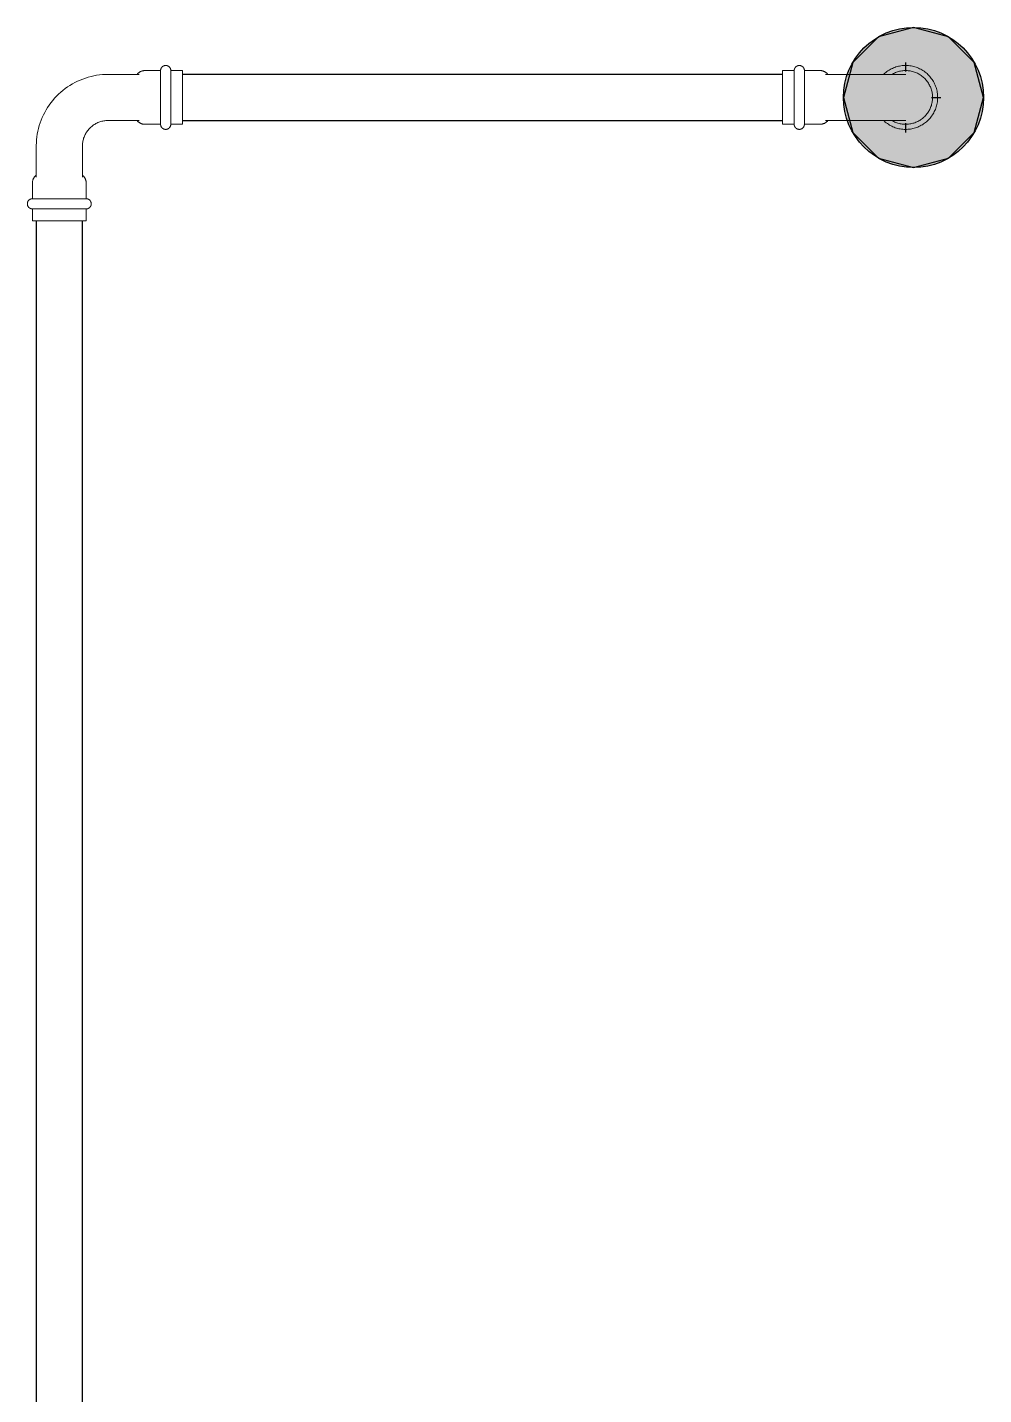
# Model space of a CAD drawing. Header units: inches. Extents: x -3327 to -1, y 8 to 1328.
# Drawn here: x -3142.79 to -3115.5, y 1004.98 to 1044 of the extents above; entities that cross this region are included whole.
import ezdxf

# ---------------------------------------------------------------- set-up
doc = ezdxf.new("R2010")
doc.units = ezdxf.units.IN
doc.header["$MEASUREMENT"] = 0
doc.layers.add('P-PIPE', color=3, linetype='Continuous', lineweight=9)
doc.layers.add('X - REF - FP', color=7, linetype='Continuous', true_color=0xb90000)

# ---------------------------------------------------------------- blocks, each defined once
blk = doc.blocks.new('Victaulic-VicPress316-Elbow 90-45deg Style P568_P571 - Standard-523083-SECOND LEVEL')
at = {"layer": 'P-PIPE'}
for p, q in [((-3178.283, 1233.462), (-3178.283, 1232.568)), ((-3176.968, 1232.571), (-3176.968, 1233.462)), ((-3178.392, 1232.416), (-3178.392, 1231.964)), ((-3176.859, 1231.964), (-3176.859, 1232.416)), ((-3177.625, 1231.964), (-3178.392, 1231.964)), ((-3178.392, 1231.673), (-3178.392, 1231.335)), ((-3177.625, 1231.673), (-3178.392, 1231.673)), ((-3176.859, 1231.964), (-3177.625, 1231.964)), ((-3176.859, 1231.673), (-3177.625, 1231.673)), ((-3176.859, 1231.335), (-3176.859, 1231.673)), ((-3178.392, 1231.335), (-3177.625, 1231.335)), ((-3177.625, 1231.335), (-3176.859, 1231.335))]:
    blk.add_line(p, q, dxfattribs=at)
at = {"layer": 'P-PIPE', "flags": 128}
for points in [[(-3177.625, 1235.767), (-3177.661, 1235.766), (-3177.698, 1235.764), (-3177.734, 1235.76), (-3177.77, 1235.755), (-3177.806, 1235.749), (-3177.842, 1235.741), (-3177.877, 1235.731), (-3177.912, 1235.721), (-3177.946, 1235.708), (-3177.98, 1235.695), (-3178.013, 1235.68), (-3178.046, 1235.664), (-3178.078, 1235.646), (-3178.109, 1235.628), (-3178.14, 1235.608), (-3178.17, 1235.586), (-3178.198, 1235.564), (-3178.226, 1235.54), (-3178.253, 1235.516), (-3178.279, 1235.49), (-3178.304, 1235.464), (-3178.328, 1235.436), (-3178.351, 1235.407), (-3178.372, 1235.378), (-3178.392, 1235.348), (-3178.412, 1235.317), (-3178.429, 1235.285), (-3178.446, 1235.252), (-3178.461, 1235.219), (-3178.475, 1235.185), (-3178.488, 1235.151), (-3178.499, 1235.116), (-3178.508, 1235.081), (-3178.517, 1235.046), (-3178.524, 1235.01), (-3178.529, 1234.974), (-3178.533, 1234.938), (-3178.536, 1234.901), (-3178.537, 1234.865), (-3178.537, 1234.828), (-3178.535, 1234.792), (-3178.532, 1234.755), (-3178.527, 1234.719), (-3178.521, 1234.683), (-3178.513, 1234.648), (-3178.504, 1234.612), (-3178.494, 1234.577), (-3178.482, 1234.543), (-3178.469, 1234.509), (-3178.454, 1234.475), (-3178.438, 1234.442), (-3178.421, 1234.41), (-3178.403, 1234.379), (-3178.383, 1234.348), (-3178.362, 1234.318), (-3178.34, 1234.289), (-3178.317, 1234.261), (-3178.293, 1234.234)], [(-3177.625, 1235.621), (-3177.656, 1235.621), (-3177.686, 1235.619), (-3177.717, 1235.616), (-3177.747, 1235.612), (-3177.777, 1235.606), (-3177.807, 1235.599), (-3177.837, 1235.591), (-3177.866, 1235.582), (-3177.895, 1235.572), (-3177.924, 1235.561), (-3177.951, 1235.548), (-3177.979, 1235.535), (-3178.006, 1235.52), (-3178.032, 1235.504), (-3178.058, 1235.487), (-3178.083, 1235.47), (-3178.107, 1235.451), (-3178.13, 1235.431), (-3178.153, 1235.41), (-3178.175, 1235.389), (-3178.196, 1235.366), (-3178.216, 1235.343), (-3178.235, 1235.319), (-3178.253, 1235.294), (-3178.27, 1235.269), (-3178.286, 1235.243), (-3178.301, 1235.216), (-3178.315, 1235.189), (-3178.328, 1235.161), (-3178.339, 1235.133), (-3178.35, 1235.104), (-3178.359, 1235.075), (-3178.368, 1235.045), (-3178.375, 1235.015), (-3178.38, 1234.985), (-3178.385, 1234.955), (-3178.388, 1234.924), (-3178.391, 1234.894), (-3178.391, 1234.863), (-3178.391, 1234.832), (-3178.39, 1234.802), (-3178.387, 1234.771), (-3178.383, 1234.741), (-3178.378, 1234.711), (-3178.371, 1234.681), (-3178.364, 1234.651), (-3178.355, 1234.622), (-3178.345, 1234.593), (-3178.334, 1234.564), (-3178.322, 1234.536), (-3178.309, 1234.508), (-3178.294, 1234.481), (-3178.283, 1234.461)], [(-3176.968, 1234.223), (-3176.946, 1234.246), (-3176.922, 1234.274), (-3176.899, 1234.302), (-3176.878, 1234.332), (-3176.858, 1234.362), (-3176.838, 1234.393), (-3176.821, 1234.425), (-3176.804, 1234.458), (-3176.789, 1234.491), (-3176.775, 1234.524), (-3176.762, 1234.559), (-3176.751, 1234.593), (-3176.742, 1234.629), (-3176.733, 1234.664), (-3176.726, 1234.7), (-3176.721, 1234.736), (-3176.717, 1234.772), (-3176.714, 1234.809), (-3176.713, 1234.845), (-3176.713, 1234.881), (-3176.715, 1234.918), (-3176.718, 1234.954), (-3176.723, 1234.99), (-3176.729, 1235.026), (-3176.737, 1235.062), (-3176.746, 1235.097), (-3176.756, 1235.132), (-3176.768, 1235.167), (-3176.781, 1235.201), (-3176.796, 1235.234), (-3176.812, 1235.267), (-3176.829, 1235.299), (-3176.847, 1235.331), (-3176.867, 1235.362), (-3176.888, 1235.392), (-3176.91, 1235.421), (-3176.933, 1235.449), (-3176.957, 1235.476), (-3176.983, 1235.502), (-3177.009, 1235.527), (-3177.036, 1235.551), (-3177.065, 1235.574), (-3177.094, 1235.596), (-3177.124, 1235.617), (-3177.155, 1235.636), (-3177.187, 1235.655), (-3177.219, 1235.671), (-3177.252, 1235.687), (-3177.285, 1235.701), (-3177.32, 1235.714), (-3177.354, 1235.726), (-3177.389, 1235.736), (-3177.425, 1235.745), (-3177.46, 1235.752), (-3177.496, 1235.758), (-3177.533, 1235.762), (-3177.569, 1235.765), (-3177.605, 1235.767), (-3177.625, 1235.767)], [(-3176.964, 1234.467), (-3176.949, 1234.494), (-3176.935, 1234.521), (-3176.922, 1234.549), (-3176.911, 1234.577), (-3176.9, 1234.606), (-3176.891, 1234.635), (-3176.882, 1234.665), (-3176.875, 1234.694), (-3176.87, 1234.725), (-3176.865, 1234.755), (-3176.862, 1234.785), (-3176.859, 1234.816), (-3176.859, 1234.847), (-3176.859, 1234.877), (-3176.86, 1234.908), (-3176.863, 1234.938), (-3176.867, 1234.969), (-3176.872, 1234.999), (-3176.879, 1235.029), (-3176.886, 1235.059), (-3176.895, 1235.088), (-3176.905, 1235.117), (-3176.916, 1235.146), (-3176.928, 1235.174), (-3176.941, 1235.201), (-3176.956, 1235.229), (-3176.971, 1235.255), (-3176.988, 1235.281), (-3177.005, 1235.306), (-3177.024, 1235.33), (-3177.043, 1235.354), (-3177.064, 1235.377), (-3177.085, 1235.399), (-3177.107, 1235.42), (-3177.13, 1235.44), (-3177.154, 1235.46), (-3177.179, 1235.478), (-3177.204, 1235.495), (-3177.23, 1235.512), (-3177.256, 1235.527), (-3177.284, 1235.541), (-3177.311, 1235.554), (-3177.34, 1235.566), (-3177.368, 1235.577), (-3177.397, 1235.587), (-3177.427, 1235.595), (-3177.457, 1235.603), (-3177.487, 1235.609), (-3177.517, 1235.614), (-3177.547, 1235.617), (-3177.578, 1235.62), (-3177.608, 1235.621), (-3177.625, 1235.621)], [(-3178.283, 1234.855), (-3178.283, 1234.854), (-3178.283, 1234.85), (-3178.283, 1234.845), (-3178.283, 1234.837), (-3178.283, 1234.827), (-3178.283, 1234.815), (-3178.283, 1234.801), (-3178.283, 1234.784), (-3178.283, 1234.766), (-3178.283, 1234.745), (-3178.283, 1234.722), (-3178.283, 1234.697), (-3178.283, 1234.671), (-3178.283, 1234.642), (-3178.283, 1234.612), (-3178.283, 1234.579), (-3178.283, 1234.545), (-3178.283, 1234.509), (-3178.283, 1234.472), (-3178.283, 1234.432), (-3178.283, 1234.392), (-3178.283, 1234.349), (-3178.283, 1234.306), (-3178.283, 1234.261), (-3178.283, 1234.214), (-3178.283, 1234.167), (-3178.283, 1234.118), (-3178.283, 1234.069), (-3178.283, 1234.018), (-3178.283, 1233.967), (-3178.283, 1233.914), (-3178.283, 1233.861), (-3178.283, 1233.808), (-3178.283, 1233.753), (-3178.283, 1233.699), (-3178.283, 1233.644), (-3178.283, 1233.588), (-3178.283, 1233.533), (-3178.283, 1233.477), (-3178.283, 1233.462)], [(-3176.968, 1233.462), (-3176.968, 1233.518), (-3176.968, 1233.573), (-3176.968, 1233.629), (-3176.968, 1233.684), (-3176.968, 1233.739), (-3176.968, 1233.793), (-3176.968, 1233.847), (-3176.968, 1233.9), (-3176.968, 1233.953), (-3176.968, 1234.004), (-3176.968, 1234.055), (-3176.968, 1234.105), (-3176.968, 1234.154), (-3176.968, 1234.202), (-3176.968, 1234.248), (-3176.968, 1234.294), (-3176.968, 1234.338), (-3176.968, 1234.38), (-3176.968, 1234.422), (-3176.968, 1234.461), (-3176.968, 1234.499), (-3176.968, 1234.535), (-3176.968, 1234.57), (-3176.968, 1234.603), (-3176.968, 1234.634), (-3176.968, 1234.663), (-3176.968, 1234.69), (-3176.968, 1234.716), (-3176.968, 1234.739), (-3176.968, 1234.76), (-3176.968, 1234.779), (-3176.968, 1234.796), (-3176.968, 1234.811), (-3176.968, 1234.824), (-3176.968, 1234.835), (-3176.968, 1234.843), (-3176.968, 1234.849), (-3176.968, 1234.853), (-3176.968, 1234.855), (-3176.968, 1234.855)], [(-3178.392, 1232.416), (-3178.391, 1232.427), (-3178.391, 1232.438), (-3178.39, 1232.448), (-3178.388, 1232.459), (-3178.386, 1232.47), (-3178.384, 1232.481), (-3178.381, 1232.491), (-3178.378, 1232.502), (-3178.374, 1232.512), (-3178.37, 1232.522), (-3178.366, 1232.532), (-3178.361, 1232.542), (-3178.355, 1232.551), (-3178.35, 1232.561), (-3178.344, 1232.57), (-3178.338, 1232.579), (-3178.331, 1232.587), (-3178.324, 1232.596), (-3178.317, 1232.604), (-3178.309, 1232.611), (-3178.301, 1232.619), (-3178.293, 1232.626), (-3178.284, 1232.633), (-3178.283, 1232.634)], [(-3176.968, 1232.634), (-3176.959, 1232.627), (-3176.951, 1232.62), (-3176.943, 1232.613), (-3176.935, 1232.605), (-3176.927, 1232.597), (-3176.92, 1232.589), (-3176.914, 1232.58), (-3176.907, 1232.571), (-3176.901, 1232.562), (-3176.896, 1232.553), (-3176.89, 1232.543), (-3176.885, 1232.534), (-3176.881, 1232.524), (-3176.877, 1232.514), (-3176.873, 1232.503), (-3176.87, 1232.493), (-3176.867, 1232.483), (-3176.864, 1232.472), (-3176.862, 1232.461), (-3176.861, 1232.45), (-3176.86, 1232.44), (-3176.859, 1232.429), (-3176.859, 1232.418), (-3176.859, 1232.416)], [(-3178.392, 1231.673), (-3178.397, 1231.673), (-3178.403, 1231.674), (-3178.409, 1231.674), (-3178.415, 1231.675), (-3178.42, 1231.676), (-3178.426, 1231.678), (-3178.432, 1231.679), (-3178.437, 1231.681), (-3178.443, 1231.683), (-3178.448, 1231.685), (-3178.453, 1231.687), (-3178.459, 1231.69), (-3178.464, 1231.693), (-3178.469, 1231.696), (-3178.474, 1231.699), (-3178.478, 1231.702), (-3178.483, 1231.706), (-3178.487, 1231.709), (-3178.492, 1231.713), (-3178.496, 1231.717), (-3178.5, 1231.722), (-3178.504, 1231.726), (-3178.507, 1231.731), (-3178.511, 1231.735), (-3178.514, 1231.74), (-3178.517, 1231.745), (-3178.52, 1231.75), (-3178.522, 1231.755), (-3178.525, 1231.761), (-3178.527, 1231.766), (-3178.529, 1231.772), (-3178.531, 1231.777), (-3178.532, 1231.783), (-3178.534, 1231.788), (-3178.535, 1231.794), (-3178.536, 1231.8), (-3178.536, 1231.806), (-3178.537, 1231.811), (-3178.537, 1231.817), (-3178.537, 1231.823), (-3178.537, 1231.829), (-3178.536, 1231.835), (-3178.535, 1231.84), (-3178.534, 1231.846), (-3178.533, 1231.852), (-3178.532, 1231.858), (-3178.53, 1231.863), (-3178.528, 1231.869), (-3178.526, 1231.874), (-3178.524, 1231.879), (-3178.521, 1231.885), (-3178.519, 1231.89), (-3178.516, 1231.895), (-3178.512, 1231.9), (-3178.509, 1231.904), (-3178.506, 1231.909), (-3178.502, 1231.914), (-3178.498, 1231.918), (-3178.494, 1231.922), (-3178.49, 1231.926), (-3178.485, 1231.93), (-3178.481, 1231.934), (-3178.476, 1231.937), (-3178.471, 1231.94), (-3178.467, 1231.944), (-3178.461, 1231.946), (-3178.456, 1231.949), (-3178.451, 1231.952), (-3178.446, 1231.954), (-3178.44, 1231.956), (-3178.435, 1231.958), (-3178.429, 1231.959), (-3178.423, 1231.961), (-3178.418, 1231.962), (-3178.412, 1231.963), (-3178.406, 1231.964), (-3178.4, 1231.964), (-3178.395, 1231.964), (-3178.392, 1231.964)], [(-3177.625, 1231.964), (-3177.656, 1231.964), (-3177.686, 1231.964), (-3177.717, 1231.964), (-3177.747, 1231.964), (-3177.777, 1231.964), (-3177.807, 1231.964), (-3177.837, 1231.964), (-3177.866, 1231.964), (-3177.895, 1231.964), (-3177.924, 1231.964), (-3177.951, 1231.964), (-3177.979, 1231.964), (-3178.006, 1231.964), (-3178.032, 1231.964), (-3178.058, 1231.964), (-3178.083, 1231.964), (-3178.107, 1231.964), (-3178.13, 1231.964), (-3178.153, 1231.964), (-3178.175, 1231.964), (-3178.196, 1231.964), (-3178.216, 1231.964), (-3178.235, 1231.964), (-3178.253, 1231.964), (-3178.27, 1231.964), (-3178.286, 1231.964), (-3178.301, 1231.964), (-3178.315, 1231.964), (-3178.328, 1231.964), (-3178.339, 1231.964), (-3178.35, 1231.964), (-3178.359, 1231.964), (-3178.368, 1231.964), (-3178.375, 1231.964), (-3178.38, 1231.964), (-3178.385, 1231.964), (-3178.388, 1231.964), (-3178.391, 1231.964), (-3178.391, 1231.964), (-3178.392, 1231.964)], [(-3178.392, 1231.964), (-3178.391, 1231.964), (-3178.389, 1231.964), (-3178.386, 1231.964), (-3178.382, 1231.964), (-3178.376, 1231.964), (-3178.37, 1231.964), (-3178.362, 1231.964), (-3178.353, 1231.964)], [(-3178.35, 1231.673), (-3178.359, 1231.673), (-3178.368, 1231.673), (-3178.375, 1231.673), (-3178.38, 1231.673), (-3178.385, 1231.673), (-3178.388, 1231.673), (-3178.391, 1231.673), (-3178.391, 1231.673), (-3178.392, 1231.673)], [(-3178.392, 1231.673), (-3178.391, 1231.673), (-3178.389, 1231.673), (-3178.386, 1231.673), (-3178.382, 1231.673), (-3178.376, 1231.673), (-3178.37, 1231.673), (-3178.362, 1231.673), (-3178.353, 1231.673), (-3178.342, 1231.673), (-3178.331, 1231.673), (-3178.319, 1231.673), (-3178.305, 1231.673), (-3178.29, 1231.673), (-3178.274, 1231.673), (-3178.258, 1231.673), (-3178.24, 1231.673), (-3178.221, 1231.673), (-3178.201, 1231.673), (-3178.181, 1231.673), (-3178.159, 1231.673), (-3178.137, 1231.673), (-3178.113, 1231.673), (-3178.089, 1231.673), (-3178.065, 1231.673), (-3178.039, 1231.673), (-3178.013, 1231.673), (-3177.986, 1231.673), (-3177.959, 1231.673), (-3177.931, 1231.673), (-3177.903, 1231.673), (-3177.874, 1231.673), (-3177.845, 1231.673), (-3177.815, 1231.673), (-3177.785, 1231.673), (-3177.755, 1231.673), (-3177.725, 1231.673), (-3177.695, 1231.673), (-3177.664, 1231.673), (-3177.633, 1231.673), (-3177.625, 1231.673)], [(-3176.859, 1231.964), (-3176.859, 1231.964), (-3176.861, 1231.964), (-3176.864, 1231.964), (-3176.868, 1231.964), (-3176.874, 1231.964), (-3176.88, 1231.964), (-3176.888, 1231.964), (-3176.897, 1231.964), (-3176.908, 1231.964), (-3176.919, 1231.964), (-3176.932, 1231.964), (-3176.945, 1231.964), (-3176.96, 1231.964), (-3176.976, 1231.964), (-3176.992, 1231.964), (-3177.01, 1231.964), (-3177.029, 1231.964), (-3177.049, 1231.964), (-3177.069, 1231.964), (-3177.091, 1231.964), (-3177.113, 1231.964), (-3177.137, 1231.964), (-3177.161, 1231.964), (-3177.185, 1231.964), (-3177.211, 1231.964), (-3177.237, 1231.964), (-3177.264, 1231.964), (-3177.291, 1231.964), (-3177.319, 1231.964), (-3177.347, 1231.964), (-3177.376, 1231.964), (-3177.405, 1231.964), (-3177.435, 1231.964), (-3177.465, 1231.964), (-3177.495, 1231.964), (-3177.525, 1231.964), (-3177.556, 1231.964), (-3177.586, 1231.964), (-3177.617, 1231.964), (-3177.625, 1231.964)], [(-3177.625, 1231.673), (-3177.594, 1231.673), (-3177.564, 1231.673), (-3177.533, 1231.673), (-3177.503, 1231.673), (-3177.473, 1231.673), (-3177.443, 1231.673), (-3177.413, 1231.673), (-3177.384, 1231.673), (-3177.355, 1231.673), (-3177.327, 1231.673), (-3177.299, 1231.673), (-3177.271, 1231.673), (-3177.244, 1231.673), (-3177.218, 1231.673), (-3177.192, 1231.673), (-3177.167, 1231.673), (-3177.143, 1231.673), (-3177.12, 1231.673), (-3177.097, 1231.673), (-3177.075, 1231.673), (-3177.054, 1231.673), (-3177.034, 1231.673), (-3177.015, 1231.673), (-3176.997, 1231.673), (-3176.98, 1231.673), (-3176.964, 1231.673), (-3176.949, 1231.673), (-3176.935, 1231.673), (-3176.922, 1231.673), (-3176.911, 1231.673), (-3176.9, 1231.673), (-3176.891, 1231.673), (-3176.882, 1231.673), (-3176.875, 1231.673), (-3176.87, 1231.673), (-3176.865, 1231.673), (-3176.862, 1231.673), (-3176.859, 1231.673), (-3176.859, 1231.673), (-3176.859, 1231.673)], [(-3176.9, 1231.964), (-3176.891, 1231.964), (-3176.882, 1231.964), (-3176.875, 1231.964), (-3176.87, 1231.964), (-3176.865, 1231.964), (-3176.862, 1231.964), (-3176.859, 1231.964), (-3176.859, 1231.964), (-3176.859, 1231.964)], [(-3176.859, 1231.673), (-3176.859, 1231.673), (-3176.861, 1231.673), (-3176.864, 1231.673), (-3176.868, 1231.673), (-3176.874, 1231.673), (-3176.88, 1231.673), (-3176.888, 1231.673), (-3176.897, 1231.673)], [(-3176.859, 1231.964), (-3176.853, 1231.964), (-3176.847, 1231.964), (-3176.841, 1231.963), (-3176.835, 1231.962), (-3176.83, 1231.961), (-3176.824, 1231.96), (-3176.818, 1231.959), (-3176.813, 1231.957), (-3176.807, 1231.955), (-3176.802, 1231.953), (-3176.797, 1231.95), (-3176.791, 1231.948), (-3176.786, 1231.945), (-3176.781, 1231.942), (-3176.776, 1231.939), (-3176.772, 1231.936), (-3176.767, 1231.932), (-3176.763, 1231.928), (-3176.758, 1231.924), (-3176.754, 1231.92), (-3176.75, 1231.916), (-3176.746, 1231.912), (-3176.743, 1231.907), (-3176.739, 1231.902), (-3176.736, 1231.897), (-3176.733, 1231.893), (-3176.73, 1231.887), (-3176.728, 1231.882), (-3176.725, 1231.877), (-3176.723, 1231.872), (-3176.721, 1231.866), (-3176.719, 1231.861), (-3176.718, 1231.855), (-3176.716, 1231.849), (-3176.715, 1231.844), (-3176.714, 1231.838), (-3176.714, 1231.832), (-3176.713, 1231.826), (-3176.713, 1231.82), (-3176.713, 1231.815), (-3176.713, 1231.809), (-3176.714, 1231.803), (-3176.715, 1231.797), (-3176.716, 1231.791), (-3176.717, 1231.786), (-3176.718, 1231.78), (-3176.72, 1231.775), (-3176.722, 1231.769), (-3176.724, 1231.764), (-3176.726, 1231.758), (-3176.729, 1231.753), (-3176.731, 1231.748), (-3176.734, 1231.743), (-3176.738, 1231.738), (-3176.741, 1231.733), (-3176.744, 1231.729), (-3176.748, 1231.724), (-3176.752, 1231.72), (-3176.756, 1231.716), (-3176.76, 1231.712), (-3176.765, 1231.708), (-3176.769, 1231.704), (-3176.774, 1231.701), (-3176.779, 1231.697), (-3176.784, 1231.694), (-3176.789, 1231.691), (-3176.794, 1231.689), (-3176.799, 1231.686), (-3176.804, 1231.684), (-3176.81, 1231.682), (-3176.815, 1231.68), (-3176.821, 1231.678), (-3176.827, 1231.677), (-3176.832, 1231.676), (-3176.838, 1231.675), (-3176.844, 1231.674), (-3176.85, 1231.674), (-3176.855, 1231.673), (-3176.859, 1231.673)]]:
    blk.add_lwpolyline(points, dxfattribs=at)
blk = doc.blocks.new('Victaulic-VicPress316-Elbow 90-45deg Style P568_P571 - Standard-V1-SECOND LEVEL')
at = {"layer": 'P-PIPE'}
for p, q in [((-0.767, 3.52), (-0.767, 3.181)), ((0.766, 3.52), (-0.767, 3.52)), ((0.766, 3.181), (0.766, 3.52)), ((-0.767, 3.181), (0.766, 3.181)), ((-0.767, 2.89), (-0.767, 2.439)), ((-0.767, 2.89), (0.766, 2.89)), ((0.766, 2.439), (0.766, 2.89)), ((-0.658, 2.278), (-0.658, 1.393)), ((0.657, 1.393), (0.657, 2.278)), ((-3.181, 0.766), (-3.52, 0.766)), ((-3.52, 0.766), (-3.52, -0.767)), ((-3.181, -0.767), (-3.181, 0.766)), ((-2.439, 0.766), (-2.89, 0.766)), ((-2.89, -0.767), (-2.89, 0.766)), ((-1.393, 0.657), (-2.278, 0.657)), ((-3.52, -0.767), (-3.181, -0.767)), ((-2.89, -0.767), (-2.439, -0.767)), ((-2.278, -0.658), (-1.393, -0.658))]:
    blk.add_line(p, q, dxfattribs=at)
at = {"layer": 'P-PIPE', "flags": 128}
for points in [[(-0.767, 2.89), (-0.772, 2.891), (-0.778, 2.891), (-0.784, 2.892), (-0.79, 2.892), (-0.795, 2.893), (-0.801, 2.895), (-0.807, 2.896), (-0.812, 2.898), (-0.818, 2.9), (-0.823, 2.902), (-0.828, 2.904), (-0.834, 2.907), (-0.839, 2.91), (-0.844, 2.913), (-0.849, 2.916), (-0.853, 2.919), (-0.858, 2.923), (-0.862, 2.927), (-0.867, 2.931), (-0.871, 2.935), (-0.875, 2.939), (-0.879, 2.943), (-0.882, 2.948), (-0.886, 2.953), (-0.889, 2.957), (-0.892, 2.962), (-0.895, 2.967), (-0.897, 2.973), (-0.9, 2.978), (-0.902, 2.983), (-0.904, 2.989), (-0.906, 2.994), (-0.907, 3), (-0.909, 3.006), (-0.91, 3.011), (-0.911, 3.017), (-0.911, 3.023), (-0.912, 3.029), (-0.912, 3.034), (-0.912, 3.04), (-0.912, 3.046), (-0.911, 3.052), (-0.91, 3.058), (-0.909, 3.063), (-0.908, 3.069), (-0.907, 3.075), (-0.905, 3.08), (-0.903, 3.086), (-0.901, 3.091), (-0.899, 3.097), (-0.896, 3.102), (-0.894, 3.107), (-0.891, 3.112), (-0.887, 3.117), (-0.884, 3.122), (-0.881, 3.126), (-0.877, 3.131), (-0.873, 3.135), (-0.869, 3.139), (-0.865, 3.143), (-0.86, 3.147), (-0.856, 3.151), (-0.851, 3.154), (-0.846, 3.158), (-0.842, 3.161), (-0.836, 3.164), (-0.831, 3.166), (-0.826, 3.169), (-0.821, 3.171), (-0.815, 3.173), (-0.81, 3.175), (-0.804, 3.177), (-0.798, 3.178), (-0.793, 3.179), (-0.787, 3.18), (-0.781, 3.181), (-0.775, 3.181), (-0.77, 3.181), (-0.767, 3.181)], [(0.766, 3.181), (0.766, 3.181), (0.764, 3.181), (0.761, 3.181), (0.757, 3.181), (0.751, 3.181), (0.745, 3.181), (0.737, 3.181), (0.728, 3.181), (0.717, 3.181), (0.706, 3.181), (0.693, 3.181), (0.68, 3.181), (0.665, 3.181), (0.649, 3.181), (0.633, 3.181), (0.615, 3.181), (0.596, 3.181), (0.576, 3.181), (0.556, 3.181), (0.534, 3.181), (0.512, 3.181), (0.488, 3.181), (0.464, 3.181), (0.44, 3.181), (0.414, 3.181), (0.388, 3.181), (0.361, 3.181), (0.334, 3.181), (0.306, 3.181), (0.278, 3.181), (0.249, 3.181), (0.22, 3.181), (0.19, 3.181), (0.16, 3.181), (0.13, 3.181), (0.1, 3.181), (0.069, 3.181), (0.039, 3.181), (0.008, 3.181), (-0.022, 3.181), (-0.053, 3.181), (-0.084, 3.181), (-0.114, 3.181), (-0.144, 3.181), (-0.174, 3.181), (-0.204, 3.181), (-0.233, 3.181), (-0.262, 3.181), (-0.291, 3.181), (-0.319, 3.181), (-0.347, 3.181), (-0.374, 3.181), (-0.4, 3.181), (-0.426, 3.181), (-0.451, 3.181), (-0.476, 3.181), (-0.499, 3.181), (-0.522, 3.181), (-0.544, 3.181), (-0.565, 3.181), (-0.585, 3.181), (-0.605, 3.181), (-0.623, 3.181), (-0.64, 3.181), (-0.657, 3.181), (-0.672, 3.181), (-0.686, 3.181), (-0.699, 3.181), (-0.711, 3.181), (-0.722, 3.181), (-0.732, 3.181), (-0.74, 3.181), (-0.748, 3.181), (-0.754, 3.181), (-0.759, 3.181), (-0.763, 3.181), (-0.765, 3.181), (-0.766, 3.181), (-0.767, 3.181)], [(-0.767, 3.181), (-0.766, 3.181), (-0.764, 3.181), (-0.761, 3.181), (-0.757, 3.181), (-0.751, 3.181), (-0.745, 3.181), (-0.737, 3.181), (-0.728, 3.181)], [(0.722, 3.181), (0.732, 3.181), (0.74, 3.181), (0.748, 3.181), (0.754, 3.181), (0.759, 3.181), (0.763, 3.181), (0.765, 3.181), (0.766, 3.181), (0.766, 3.181)], [(0.766, 3.181), (0.772, 3.181), (0.778, 3.181), (0.784, 3.18), (0.79, 3.18), (0.795, 3.179), (0.801, 3.177), (0.807, 3.176), (0.812, 3.174), (0.818, 3.172), (0.823, 3.17), (0.828, 3.168), (0.834, 3.165), (0.839, 3.162), (0.844, 3.159), (0.849, 3.156), (0.853, 3.153), (0.858, 3.149), (0.862, 3.145), (0.867, 3.141), (0.871, 3.137), (0.875, 3.133), (0.879, 3.129), (0.882, 3.124), (0.886, 3.119), (0.889, 3.115), (0.892, 3.11), (0.895, 3.105), (0.897, 3.099), (0.9, 3.094), (0.902, 3.089), (0.904, 3.083), (0.906, 3.078), (0.907, 3.072), (0.909, 3.066), (0.91, 3.061), (0.911, 3.055), (0.911, 3.049), (0.912, 3.043), (0.912, 3.038), (0.912, 3.032), (0.912, 3.026), (0.911, 3.02), (0.91, 3.014), (0.909, 3.009), (0.908, 3.003), (0.907, 2.997), (0.905, 2.992), (0.903, 2.986), (0.901, 2.981), (0.899, 2.975), (0.896, 2.97), (0.894, 2.965), (0.891, 2.96), (0.887, 2.955), (0.884, 2.95), (0.881, 2.946), (0.877, 2.941), (0.873, 2.937), (0.869, 2.933), (0.865, 2.929), (0.86, 2.925), (0.856, 2.921), (0.851, 2.918), (0.846, 2.914), (0.842, 2.911), (0.836, 2.908), (0.831, 2.906), (0.826, 2.903), (0.821, 2.901), (0.815, 2.899), (0.81, 2.897), (0.804, 2.895), (0.798, 2.894), (0.793, 2.893), (0.787, 2.892), (0.781, 2.891), (0.775, 2.891), (0.77, 2.891), (0.766, 2.89)], [(-0.767, 2.89), (-0.766, 2.89), (-0.764, 2.89), (-0.761, 2.89), (-0.757, 2.89), (-0.751, 2.89), (-0.745, 2.89), (-0.737, 2.89), (-0.728, 2.89), (-0.717, 2.89), (-0.706, 2.89), (-0.693, 2.89), (-0.68, 2.89), (-0.665, 2.89), (-0.649, 2.89), (-0.633, 2.89), (-0.615, 2.89), (-0.596, 2.89), (-0.576, 2.89), (-0.556, 2.89), (-0.534, 2.89), (-0.512, 2.89), (-0.488, 2.89), (-0.464, 2.89), (-0.44, 2.89), (-0.414, 2.89), (-0.388, 2.89), (-0.361, 2.89), (-0.334, 2.89), (-0.306, 2.89), (-0.278, 2.89), (-0.249, 2.89), (-0.22, 2.89), (-0.19, 2.89), (-0.16, 2.89), (-0.13, 2.89), (-0.1, 2.89), (-0.069, 2.89), (-0.039, 2.89), (-0.008, 2.89), (0.022, 2.89), (0.053, 2.89), (0.084, 2.89), (0.114, 2.89), (0.144, 2.89), (0.174, 2.89), (0.204, 2.89), (0.233, 2.89), (0.262, 2.89), (0.291, 2.89), (0.319, 2.89), (0.347, 2.89), (0.374, 2.89), (0.4, 2.89), (0.426, 2.89), (0.451, 2.89), (0.476, 2.89), (0.499, 2.89), (0.522, 2.89), (0.544, 2.89), (0.565, 2.89), (0.585, 2.89), (0.605, 2.89), (0.623, 2.89), (0.64, 2.89), (0.657, 2.89), (0.672, 2.89), (0.686, 2.89), (0.699, 2.89), (0.711, 2.89), (0.722, 2.89), (0.732, 2.89), (0.74, 2.89), (0.748, 2.89), (0.754, 2.89), (0.759, 2.89), (0.763, 2.89), (0.765, 2.89), (0.766, 2.89), (0.766, 2.89)], [(-0.722, 2.89), (-0.732, 2.89), (-0.74, 2.89), (-0.748, 2.89), (-0.754, 2.89), (-0.759, 2.89), (-0.763, 2.89), (-0.765, 2.89), (-0.766, 2.89), (-0.767, 2.89)], [(0.766, 2.89), (0.766, 2.89), (0.764, 2.89), (0.761, 2.89), (0.757, 2.89), (0.751, 2.89), (0.745, 2.89), (0.737, 2.89), (0.728, 2.89)], [(-0.658, 2.221), (-0.666, 2.228), (-0.674, 2.235), (-0.682, 2.242), (-0.69, 2.25), (-0.698, 2.258), (-0.705, 2.266), (-0.711, 2.275), (-0.718, 2.283), (-0.724, 2.293), (-0.729, 2.302), (-0.735, 2.311), (-0.74, 2.321), (-0.744, 2.331), (-0.748, 2.341), (-0.752, 2.351), (-0.755, 2.362), (-0.758, 2.372), (-0.761, 2.383), (-0.763, 2.394), (-0.764, 2.404), (-0.765, 2.415), (-0.766, 2.426), (-0.767, 2.437), (-0.767, 2.439)], [(0.766, 2.439), (0.766, 2.428), (0.766, 2.417), (0.765, 2.406), (0.763, 2.396), (0.761, 2.385), (0.759, 2.374), (0.756, 2.364), (0.753, 2.353), (0.749, 2.343), (0.745, 2.333), (0.741, 2.323), (0.736, 2.313), (0.73, 2.304), (0.725, 2.294), (0.719, 2.285), (0.713, 2.276), (0.706, 2.268), (0.699, 2.259), (0.692, 2.251), (0.684, 2.244), (0.676, 2.236), (0.668, 2.229), (0.659, 2.222), (0.657, 2.221)], [(-0.658, 1.393), (-0.658, 1.364), (-0.66, 1.334), (-0.663, 1.305), (-0.667, 1.276), (-0.672, 1.247), (-0.679, 1.218), (-0.686, 1.19), (-0.695, 1.162), (-0.705, 1.134), (-0.716, 1.107), (-0.728, 1.08), (-0.741, 1.053), (-0.755, 1.028), (-0.77, 1.002), (-0.786, 0.978), (-0.803, 0.954), (-0.821, 0.931), (-0.84, 0.908), (-0.86, 0.886), (-0.881, 0.865), (-0.902, 0.845), (-0.924, 0.826), (-0.947, 0.808), (-0.971, 0.79), (-0.996, 0.774), (-1.021, 0.759), (-1.046, 0.744), (-1.073, 0.731), (-1.099, 0.719), (-1.126, 0.707), (-1.154, 0.697), (-1.182, 0.688), (-1.21, 0.681), (-1.239, 0.674), (-1.268, 0.668), (-1.297, 0.664), (-1.326, 0.661), (-1.356, 0.658), (-1.385, 0.658), (-1.393, 0.657)], [(-1.393, -0.658), (-1.311, -0.656), (-1.229, -0.651), (-1.148, -0.643), (-1.066, -0.631), (-0.986, -0.617), (-0.906, -0.599), (-0.826, -0.578), (-0.748, -0.553), (-0.671, -0.526), (-0.594, -0.496), (-0.52, -0.462), (-0.446, -0.426), (-0.374, -0.386), (-0.304, -0.344), (-0.235, -0.299), (-0.168, -0.252), (-0.104, -0.201), (-0.041, -0.149), (0.02, -0.093), (0.078, -0.036), (0.134, 0.024), (0.187, 0.087), (0.238, 0.151), (0.287, 0.217), (0.332, 0.285), (0.375, 0.355), (0.415, 0.427), (0.453, 0.5), (0.487, 0.574), (0.518, 0.65), (0.546, 0.727), (0.571, 0.805), (0.593, 0.884), (0.612, 0.964), (0.628, 1.044), (0.64, 1.126), (0.649, 1.207), (0.655, 1.289), (0.657, 1.371), (0.657, 1.393)], [(-3.181, 0.766), (-3.181, 0.772), (-3.181, 0.778), (-3.18, 0.784), (-3.18, 0.79), (-3.179, 0.795), (-3.177, 0.801), (-3.176, 0.807), (-3.174, 0.812), (-3.172, 0.818), (-3.17, 0.823), (-3.168, 0.828), (-3.165, 0.834), (-3.162, 0.839), (-3.159, 0.844), (-3.156, 0.849), (-3.153, 0.853), (-3.149, 0.858), (-3.145, 0.862), (-3.141, 0.867), (-3.137, 0.871), (-3.133, 0.875), (-3.129, 0.879), (-3.124, 0.882), (-3.119, 0.886), (-3.115, 0.889), (-3.11, 0.892), (-3.105, 0.895), (-3.099, 0.897), (-3.094, 0.9), (-3.089, 0.902), (-3.083, 0.904), (-3.078, 0.906), (-3.072, 0.907), (-3.066, 0.909), (-3.061, 0.91), (-3.055, 0.911), (-3.049, 0.911), (-3.043, 0.912), (-3.038, 0.912), (-3.032, 0.912), (-3.026, 0.912), (-3.02, 0.911), (-3.014, 0.91), (-3.009, 0.909), (-3.003, 0.908), (-2.997, 0.907), (-2.992, 0.905), (-2.986, 0.903), (-2.981, 0.901), (-2.975, 0.899), (-2.97, 0.896), (-2.965, 0.894), (-2.96, 0.891), (-2.955, 0.887), (-2.95, 0.884), (-2.946, 0.881), (-2.941, 0.877), (-2.937, 0.873), (-2.933, 0.869), (-2.929, 0.865), (-2.925, 0.86), (-2.921, 0.856), (-2.918, 0.851), (-2.914, 0.846), (-2.911, 0.842), (-2.908, 0.836), (-2.906, 0.831), (-2.903, 0.826), (-2.901, 0.821), (-2.899, 0.815), (-2.897, 0.81), (-2.895, 0.804), (-2.894, 0.798), (-2.893, 0.793), (-2.892, 0.787), (-2.891, 0.781), (-2.891, 0.775), (-2.891, 0.77), (-2.89, 0.766)], [(-3.181, 0.766), (-3.181, 0.766), (-3.181, 0.764), (-3.181, 0.761), (-3.181, 0.757), (-3.181, 0.751), (-3.181, 0.745), (-3.181, 0.737), (-3.181, 0.728), (-3.181, 0.717), (-3.181, 0.706), (-3.181, 0.693), (-3.181, 0.68), (-3.181, 0.665), (-3.181, 0.649), (-3.181, 0.633), (-3.181, 0.615), (-3.181, 0.596), (-3.181, 0.576), (-3.181, 0.556), (-3.181, 0.534), (-3.181, 0.512), (-3.181, 0.488), (-3.181, 0.464), (-3.181, 0.44), (-3.181, 0.414), (-3.181, 0.388), (-3.181, 0.361), (-3.181, 0.334), (-3.181, 0.306), (-3.181, 0.278), (-3.181, 0.249), (-3.181, 0.22), (-3.181, 0.19), (-3.181, 0.16), (-3.181, 0.13), (-3.181, 0.1), (-3.181, 0.069), (-3.181, 0.039), (-3.181, 0.008), (-3.181, -0.022), (-3.181, -0.053), (-3.181, -0.084), (-3.181, -0.114), (-3.181, -0.144), (-3.181, -0.174), (-3.181, -0.204), (-3.181, -0.233), (-3.181, -0.262), (-3.181, -0.291), (-3.181, -0.319), (-3.181, -0.347), (-3.181, -0.374), (-3.181, -0.4), (-3.181, -0.426), (-3.181, -0.451), (-3.181, -0.476), (-3.181, -0.499), (-3.181, -0.522), (-3.181, -0.544), (-3.181, -0.565), (-3.181, -0.585), (-3.181, -0.605), (-3.181, -0.623), (-3.181, -0.64), (-3.181, -0.657), (-3.181, -0.672), (-3.181, -0.686), (-3.181, -0.699), (-3.181, -0.711), (-3.181, -0.722), (-3.181, -0.732), (-3.181, -0.74), (-3.181, -0.748), (-3.181, -0.754), (-3.181, -0.759), (-3.181, -0.763), (-3.181, -0.765), (-3.181, -0.766), (-3.181, -0.767)], [(-3.181, 0.722), (-3.181, 0.732), (-3.181, 0.74), (-3.181, 0.748), (-3.181, 0.754), (-3.181, 0.759), (-3.181, 0.763), (-3.181, 0.765), (-3.181, 0.766), (-3.181, 0.766)], [(-2.89, -0.767), (-2.89, -0.766), (-2.89, -0.764), (-2.89, -0.761), (-2.89, -0.757), (-2.89, -0.751), (-2.89, -0.745), (-2.89, -0.737), (-2.89, -0.728), (-2.89, -0.717), (-2.89, -0.706), (-2.89, -0.693), (-2.89, -0.68), (-2.89, -0.665), (-2.89, -0.649), (-2.89, -0.633), (-2.89, -0.615), (-2.89, -0.596), (-2.89, -0.576), (-2.89, -0.556), (-2.89, -0.534), (-2.89, -0.512), (-2.89, -0.488), (-2.89, -0.464), (-2.89, -0.44), (-2.89, -0.414), (-2.89, -0.388), (-2.89, -0.361), (-2.89, -0.334), (-2.89, -0.306), (-2.89, -0.278), (-2.89, -0.249), (-2.89, -0.22), (-2.89, -0.19), (-2.89, -0.16), (-2.89, -0.13), (-2.89, -0.1), (-2.89, -0.069), (-2.89, -0.039), (-2.89, -0.008), (-2.89, 0.022), (-2.89, 0.053), (-2.89, 0.084), (-2.89, 0.114), (-2.89, 0.144), (-2.89, 0.174), (-2.89, 0.204), (-2.89, 0.233), (-2.89, 0.262), (-2.89, 0.291), (-2.89, 0.319), (-2.89, 0.347), (-2.89, 0.374), (-2.89, 0.4), (-2.89, 0.426), (-2.89, 0.451), (-2.89, 0.476), (-2.89, 0.499), (-2.89, 0.522), (-2.89, 0.544), (-2.89, 0.565), (-2.89, 0.585), (-2.89, 0.605), (-2.89, 0.623), (-2.89, 0.64), (-2.89, 0.657), (-2.89, 0.672), (-2.89, 0.686), (-2.89, 0.699), (-2.89, 0.711), (-2.89, 0.722), (-2.89, 0.732), (-2.89, 0.74), (-2.89, 0.748), (-2.89, 0.754), (-2.89, 0.759), (-2.89, 0.763), (-2.89, 0.765), (-2.89, 0.766), (-2.89, 0.766)], [(-2.89, 0.766), (-2.89, 0.766), (-2.89, 0.764), (-2.89, 0.761), (-2.89, 0.757), (-2.89, 0.751), (-2.89, 0.745), (-2.89, 0.737), (-2.89, 0.728)], [(-2.439, 0.766), (-2.428, 0.766), (-2.417, 0.766), (-2.406, 0.765), (-2.396, 0.763), (-2.385, 0.761), (-2.374, 0.759), (-2.364, 0.756), (-2.353, 0.753), (-2.343, 0.749), (-2.333, 0.745), (-2.323, 0.741), (-2.313, 0.736), (-2.304, 0.73), (-2.294, 0.725), (-2.285, 0.719), (-2.276, 0.713), (-2.268, 0.706), (-2.259, 0.699), (-2.251, 0.692), (-2.244, 0.684), (-2.236, 0.676), (-2.229, 0.668), (-2.222, 0.659), (-2.221, 0.657)], [(-3.181, -0.767), (-3.181, -0.766), (-3.181, -0.764), (-3.181, -0.761), (-3.181, -0.757), (-3.181, -0.751), (-3.181, -0.745), (-3.181, -0.737), (-3.181, -0.728)], [(-2.89, -0.767), (-2.891, -0.772), (-2.891, -0.778), (-2.892, -0.784), (-2.892, -0.79), (-2.893, -0.795), (-2.895, -0.801), (-2.896, -0.807), (-2.898, -0.812), (-2.9, -0.818), (-2.902, -0.823), (-2.904, -0.828), (-2.907, -0.834), (-2.91, -0.839), (-2.913, -0.844), (-2.916, -0.849), (-2.919, -0.853), (-2.923, -0.858), (-2.927, -0.862), (-2.931, -0.867), (-2.935, -0.871), (-2.939, -0.875), (-2.943, -0.879), (-2.948, -0.882), (-2.953, -0.886), (-2.957, -0.889), (-2.962, -0.892), (-2.967, -0.895), (-2.973, -0.897), (-2.978, -0.9), (-2.983, -0.902), (-2.989, -0.904), (-2.994, -0.906), (-3, -0.907), (-3.006, -0.909), (-3.011, -0.91), (-3.017, -0.911), (-3.023, -0.911), (-3.029, -0.912), (-3.034, -0.912), (-3.04, -0.912), (-3.046, -0.912), (-3.052, -0.911), (-3.058, -0.91), (-3.063, -0.909), (-3.069, -0.908), (-3.075, -0.907), (-3.08, -0.905), (-3.086, -0.903), (-3.091, -0.901), (-3.097, -0.899), (-3.102, -0.896), (-3.107, -0.894), (-3.112, -0.891), (-3.117, -0.887), (-3.122, -0.884), (-3.126, -0.881), (-3.131, -0.877), (-3.135, -0.873), (-3.139, -0.869), (-3.143, -0.865), (-3.147, -0.86), (-3.151, -0.856), (-3.154, -0.851), (-3.158, -0.846), (-3.161, -0.842), (-3.164, -0.836), (-3.166, -0.831), (-3.169, -0.826), (-3.171, -0.821), (-3.173, -0.815), (-3.175, -0.81), (-3.177, -0.804), (-3.178, -0.798), (-3.179, -0.793), (-3.18, -0.787), (-3.181, -0.781), (-3.181, -0.775), (-3.181, -0.77), (-3.181, -0.767)], [(-2.89, -0.722), (-2.89, -0.732), (-2.89, -0.74), (-2.89, -0.748), (-2.89, -0.754), (-2.89, -0.759), (-2.89, -0.763), (-2.89, -0.765), (-2.89, -0.766), (-2.89, -0.767)], [(-2.221, -0.658), (-2.228, -0.666), (-2.235, -0.674), (-2.242, -0.682), (-2.25, -0.69), (-2.258, -0.698), (-2.266, -0.705), (-2.275, -0.711), (-2.283, -0.718), (-2.293, -0.724), (-2.302, -0.729), (-2.311, -0.735), (-2.321, -0.74), (-2.331, -0.744), (-2.341, -0.748), (-2.351, -0.752), (-2.362, -0.755), (-2.372, -0.758), (-2.383, -0.761), (-2.394, -0.763), (-2.404, -0.764), (-2.415, -0.765), (-2.426, -0.766), (-2.437, -0.767), (-2.439, -0.767)]]:
    blk.add_lwpolyline(points, dxfattribs=at)

msp = doc.modelspace()

# ---------------------------------------------------------------- hatches: boundary and pattern name
at = {"layer": 'X - REF - FP'}
h = msp.add_hatch(color=256, dxfattribs=at)
edge = h.paths.add_edge_path(flags=0)
edge.add_arc((-3117.498, 1042), 2, 0, 360)
msp.add_hatch(color=256, dxfattribs=at).paths.add_polyline_path([(-3117.498, 1040), (-3116.498, 1040.268), (-3115.766, 1041), (-3115.498, 1042), (-3115.766, 1043), (-3116.498, 1043.732), (-3117.498, 1044), (-3118.498, 1043.732), (-3119.23, 1043), (-3119.498, 1042), (-3119.23, 1041), (-3118.498, 1040.268)], flags=0)

# ---------------------------------------------------------------- linework, layer by layer
for p, q in [((-3117.498, 1044), (-3118.498, 1043.732)), ((-3116.498, 1043.732), (-3117.498, 1044)), ((-3118.498, 1043.732), (-3119.23, 1043)), ((-3115.766, 1043), (-3116.498, 1043.732)), ((-3119.23, 1043), (-3119.498, 1042)), ((-3117.722, 1042.736), (-3117.722, 1043)), ((-3115.498, 1042), (-3115.766, 1043)), ((-3121.242, 1042.657), (-3138.354, 1042.657)), ((-3119.498, 1042), (-3119.23, 1041)), ((-3116.985, 1042), (-3116.722, 1042)), ((-3115.766, 1041), (-3115.498, 1042)), ((-3138.354, 1041.342), (-3121.242, 1041.342)), ((-3117.722, 1041), (-3117.722, 1041.264)), ((-3119.23, 1041), (-3118.498, 1040.268)), ((-3116.498, 1040.268), (-3115.766, 1041)), ((-3118.498, 1040.268), (-3117.498, 1040)), ((-3117.498, 1040), (-3116.498, 1040.268)), ((-3142.531, 1038.48), (-3142.531, 967.65)), ((-3141.216, 967.65), (-3141.216, 1038.48))]:
    msp.add_line(p, q, dxfattribs=at)
msp.add_circle((-3117.498, 1042), 2, dxfattribs=at)

# ---------------------------------------------------------------- block references
for name, p, rotation in [('Victaulic-VicPress316-Elbow 90-45deg Style P568_P571 - Standard-V1-SECOND LEVEL', (-3141.874, 1042), 180), ('Victaulic-VicPress316-Elbow 90-45deg Style P568_P571 - Standard-523083-SECOND LEVEL', (-4352.577, -2135.625), 270)]:
    msp.add_blockref(name, p, dxfattribs=dict(at, rotation=rotation))

doc.saveas('drawing.dxf')
